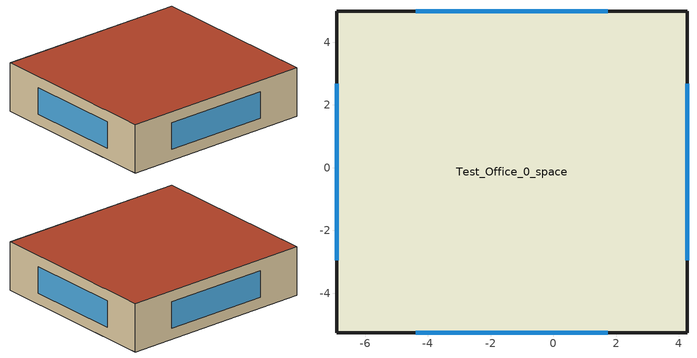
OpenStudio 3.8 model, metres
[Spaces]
Test_Office_0_space
 floor ground: 4.26,-5.26 -6.91,-5.26 -6.91,4.99 4.26,4.99 z0
 wall outside: -6.91,-5.26 4.26,-5.26 4.26,4.99 -6.91,4.99 -6.91,-5.26 z0:2.81
 window: -4.39,-5.26 1.73,-5.26 / 4.26,-2.95 4.26,2.67 / 1.73,4.99 -4.39,4.99 / -6.91,2.67 -6.91,-2.95 z0.64:2.17
 roof outside: -6.91,4.99 -6.91,-5.26 4.26,-5.26 4.26,4.99 z2.81
[Building]
Building 1: North Axis {deg}=0
[Site]
Shanghai: Latitude {deg}=31.4; Longitude {deg}=121.45; Time Zone {hr}=8; Elevation {m}=5.5; Terrain=City
[SizingPeriod:DesignDay] Barometric Pressure {Pa}=101289; Sky Clearness=0; Rain Indicator=No; Snow Indicator=No; Day of Month=21; Daylight Saving Time Indicator=No; Dry-Bulb Temperature Range Modifier Type=DefaultMultipliers
Name | Maximum Dry-Bulb Temperature {C} | Daily Dry-Bulb Temperature Range {deltaC} | Wind Speed {m/s} | Wind Direction {deg} | Month | Day Type | Humidity Condition Type | Wetbulb or DewPoint at Maximum Dry-Bulb {C} | Solar Model Indicator | ASHRAE Clear Sky Optical Depth for Beam Irradiance | ASHRAE Clear Sky Optical Depth for Diffuse Irradiance | Enthalpy at Maximum Dry-Bulb {J/kg}
New York Laguardia Arpt Ann Htg 99.6% Condns DB | -10.8 | 0 | 7.5 | 320 | 1 | WinterDesignDay | Wetbulb | -10.8 | ASHRAEClearSky
New York Laguardia Arpt Ann Clg .4% Condns DB=>MWB | 33.5 | 7.7 | 5.6 | 270 | 7 | SummerDesignDay | Wetbulb | 23.5 | ASHRAETau | 0.532 | 1.821
New York Laguardia Arpt Ann Hum_n 99.6% Condns DP=>MCDB | -9.3 | 0 | 7.5 | 320 | 1 | WinterDesignDay | Dewpoint | -20.1 | ASHRAEClearSky
New York Laguardia Arpt Ann Htg Wind 99.6% Condns WS=>MCDB | 0 | 0 | 14.4 | 320 | 1 | WinterDesignDay | Wetbulb | 0 | ASHRAEClearSky
New York Laguardia Arpt Ann Clg .4% Condns WB=>MDB | 30.7 | 7.7 | 5.6 | 270 | 7 | SummerDesignDay | Wetbulb | 25.1 | ASHRAETau | 0.532 | 1.821
New York Laguardia Arpt Ann Clg .4% Condns DP=>MDB | 27.2 | 7.7 | 5.6 | 270 | 7 | SummerDesignDay | Dewpoint | 23.5 | ASHRAETau | 0.532 | 1.821
New York Laguardia Arpt Ann Clg .4% Condns Enth=>MDB | 30.8 | 7.7 | 5.6 | 270 | 7 | SummerDesignDay | Enthalpy |  | ASHRAETau | 0.532 | 1.821 | 76200
[ClimateZones]
Climate Zone Institution Name 2=CEC; Climate Zone Document Name 2=California Climate Zone Descriptions; Climate Zone Document Year 2=1995
[WindowMaterial:Glazing]
Clear 3mm: Optical Data Type=SpectralAverage; Thickness {m}=0.003; Solar Transmittance at Normal Incidence=0.837; Front Side Solar Reflectance at Normal Incidence=0.075; Back Side Solar Reflectance at Normal Incidence=0; Visible Transmittance at Normal Incidence=0.898; Front Side Visible Reflectance at Normal Incidence=0.081; Back Side Visible Reflectance at Normal Incidence=0; Infrared Transmittance at Normal Incidence=0; Front Side Infrared Hemispherical Emissivity=0.84; Back Side Infrared Hemispherical Emissivity=0.84; Conductivity {W/m-K}=0.9; Dirt Correction Factor for Solar and Visible Transmittance=1
[WindowMaterial:Gas]
Air 13mm: Gas Type=Air; Thickness {m}=0.0127
[Construction]
Exterior Window: Clear 3mm, Air 13mm, Clear 3mm
Interior Floor: F16 Acoustic tile, Material Air Gap 1, M11 100mm lightweight concrete
Exterior Wall: M01 100mm brick, M15 200mm heavyweight concrete, I02 50mm insulation board, Material Air Gap 2, G01a 19mm gypsum board
Exterior Roof: M11 100mm lightweight concrete, Material Air Gap 1, F16 Acoustic tile
[Material] Thermal Absorptance=0.9
Name | Roughness | Thickness {m} | Conductivity {W/m-K} | Density {kg/m3} | Specific Heat {J/kg-K} | Solar Absorptance | Visible Absorptance
F16 Acoustic tile | MediumSmooth | 0.0191 | 0.06 | 368 | 590 | 0.3 | 0.3
M11 100mm lightweight concrete | MediumRough | 0.1016 | 0.53 | 1280 | 840 | 0.5 | 0.5
M01 100mm brick | MediumRough | 0.1016 | 0.89 | 1920 | 790 | 0.7 | 0.7
M15 200mm heavyweight concrete | MediumRough | 0.2032 | 1.95 | 2240 | 900 | 0.7 | 0.7
I02 50mm insulation board | MediumRough | 0.0508 | 0.03 | 43 | 1210 | 0.7 | 0.7
G01a 19mm gypsum board | MediumSmooth | 0.019 | 0.16 | 800 | 1090 | 0.4 | 0.4
[Material:AirGap]
Name | Thermal Resistance {m2-K/W}
Material Air Gap 1 | 0.18
Material Air Gap 2 | 0.15
[DefaultConstructionSet]
Default Construction Set 1: Default Exterior Surface Constructions=Default Surface Constructions 1; Default Interior Surface Constructions=Default Surface Constructions 2; Default Ground Contact Surface Constructions=Default Surface Constructions 3; Default Exterior SubSurface Constructions=Default Sub Surface Constructions 1; Default Interior SubSurface Constructions=Default Sub Surface Constructions 2
[DefaultSurfaceConstructions]
Default Surface Constructions 1: Wall Construction=Exterior Wall; Roof Ceiling Construction=Exterior Roof
Default Surface Constructions 2: 
Default Surface Constructions 3: Floor Construction=Interior Floor
[DefaultSubSurfaceConstructions]
Name | Fixed Window Construction
Default Sub Surface Constructions 1 | Exterior Window
Default Sub Surface Constructions 2
[BuildingStory]
Building Story 1: Nominal Z Coordinate {m}=0
[Space]
Test_Office_0_space: Space Type=Office:OpenOffice:Test_Office_0; Default Construction Set=Default Construction Set 1; Building Story=Building Story 1; Thermal Zone=Test_Office_0
[SpaceType]
Office:OpenOffice:Test_Office_0: Default Schedule Set=Test_Office_0_DefaultScheduleSet; Design Specification Outdoor Air Object=Test_Office_0_DSOA
[DefaultScheduleSet]
Test_Office_0_DefaultScheduleSet: Hours of Operation Schedule=Medium Office Bldg Occ; People Activity Level Schedule=Medium Office Activity; Lighting Schedule=Office Bldg Light; Electric Equipment Schedule=Medium Office Bldg Equip; Infiltration Schedule=Medium Office Infil Quarter On
[SpaceInfiltration:DesignFlowRate]
Space Infiltration Design Flow Rate 1: Space or SpaceType=Office:OpenOffice:Test_Office_0; Schedule=Medium Office Infil Quarter On; Design Flow Rate Calculation Method=Flow/Area; Flow per Space Floor Area {m3/s-m2}=0.000226568
[People:Definition]
Test_Office_0_PeopleDefinition: Number of People Calculation Method=People/Area; People per Space Floor Area {person/m2}=0.0565108; Fraction Radiant=0.3
[People]
Office:OpenOffice:Test_Office_0_PeopleObject: People Definition=Test_Office_0_PeopleDefinition; Space or SpaceType=Office:OpenOffice:Test_Office_0; Number of People Schedule=Medium Office Bldg Occ; Activity Level Schedule=Medium Office Activity; Multiplier=1
[Lights:Definition]
Test_Office_0_LightsDefinition: Design Level Calculation Method=Watts/Area; Watts per Space Floor Area {W/m2}=11.8404
[Lights]
Office:OpenOffice:Test_Office_0_LightsObject: Lights Definition=Test_Office_0_LightsDefinition; Space or SpaceType=Office:OpenOffice:Test_Office_0; Schedule=Office Bldg Light; Fraction Replaceable=1
[ElectricEquipment:Definition]
Test_Office_0_ElectricEquipmentDefinition: Design Level Calculation Method=Watts/Area; Watts per Space Floor Area {W/m2}=7.64241
[ElectricEquipment]
Test_Office_0_ElectricEquipmentObject: Electric Equipment Definition=Test_Office_0_ElectricEquipmentDefinition; Space or SpaceType=Office:OpenOffice:Test_Office_0; Schedule=Medium Office Bldg Equip
[DesignSpecification:OutdoorAir]
Test_Office_0_DSOA: Outdoor Air Method=Sum; Outdoor Air Flow per Person {m3/s-person}=0.0023595; Outdoor Air Flow per Floor Area {m3/s-m2}=0.000304801
[ThermalZone]
Test_Office_0: Thermostat=dualSetPtThermostatTest_Office_0; Use Ideal Air Loads=No
[Sizing:Zone]
Test_Office_0: Zone Cooling Design Supply Air Temperature Input Method=SupplyAirTemperature; Zone Cooling Design Supply Air Temperature {C}=14; Zone Cooling Design Supply Air Temperature Difference {deltaC}=11.11; Zone Heating Design Supply Air Temperature Input Method=SupplyAirTemperature; Zone Heating Design Supply Air Temperature {C}=40; Zone Heating Design Supply Air Temperature Difference {deltaC}=11.11; Zone Cooling Design Supply Air Humidity Ratio {kg-H2O/kg-air}=0.0085; Zone Heating Design Supply Air Humidity Ratio {kg-H2O/kg-air}=0.008; Cooling Design Air Flow Method=DesignDay; Heating Design Air Flow Method=DesignDay; Account for Dedicated Outdoor Air System=No; Dedicated Outdoor Air System Control Strategy=NeutralSupplyAir; Dedicated Outdoor Air Low Setpoint Temperature for Design {C}=autosize; Dedicated Outdoor Air High Setpoint Temperature for Design {C}=autosize; Zone Load Sizing Method=Sensible Load Only No Latent Load; Zone Latent Cooling Design Supply Air Humidity Ratio Input Method=HumidityRatioDifference; Zone Cooling Design Supply Air Humidity Ratio Difference {kgWater/kgDryAir}=0.005; Zone Latent Heating Design Supply Air Humidity Ratio Input Method=HumidityRatioDifference; Zone Humidification Design Supply Air Humidity Ratio Difference {kgWater/kgDryAir}=0.005
[Zone equipment]
Test_Office_0: VRF Zone Terminal
[ThermostatSetpoint:DualSetpoint]
dualSetPtThermostatTest_Office_0: Heating Setpoint Temperature Schedule=Medium Office HtgSetp; Cooling Setpoint Temperature Schedule=Medium Office ClgSetp
[AvailabilityManager:NightCycle]
Availability Manager Night Cycle 1: Applicability Schedule=Always On Discrete; Control Type=CycleOnAny; Thermostat Tolerance {deltaC}=1; Cycling Run Time {s}=3600
[AirConditioner:VariableRefrigerantFlow]
VRF System: Availability Schedule=Always On Discrete hvac_library; Gross Rated Total Cooling Capacity {W}=autosize; Gross Rated Cooling COP {W/W}=3.3; Minimum Outdoor Temperature in Cooling Mode {C}=-5; Maximum Outdoor Temperature in Cooling Mode {C}=43; Cooling Capacity Ratio Modifier Function of Low Temperature Curve=VRF System VRFCoolCapFT; Cooling Capacity Ratio Boundary Curve=VRF System VRFCoolCapFTBoundary; Cooling Capacity Ratio Modifier Function of High Temperature Curve=VRF System VRFCoolCapFTHi; Cooling Energy Input Ratio Modifier Function of Low Temperature Curve=VRF System VRFCoolEIRFT; Cooling Energy Input Ratio Boundary Curve=VRF System VRFCoolEIRFTBoundary; Cooling Energy Input Ratio Modifier Function of High Temperature Curve=VRF System VRFCoolEIRFTHi; Cooling Energy Input Ratio Modifier Function of Low Part-Load Ratio Curve=VRF System CoolingEIRLowPLR; Cooling Energy Input Ratio Modifier Function of High Part-Load Ratio Curve=VRF System CoolingEIRHiPLR; Cooling Combination Ratio Correction Factor Curve=VRF System CoolingCombRatio; Cooling Part-Load Fraction Correlation Curve=VRF System VRFCPLFFPLR; Gross Rated Heating Capacity {W}=autosize; Rated Heating Capacity Sizing Ratio {W/W}=1; Rated Heating COP {W/W}=3.5; Minimum Outdoor Temperature in Heating Mode {C}=-20; Maximum Outdoor Temperature in Heating Mode {C}=30; Heating Capacity Ratio Modifier Function of Low Temperature Curve=VRF System VRFHeatCapFT; Heating Capacity Ratio Boundary Curve=VRF System VRFHeatCapFTBoundary; Heating Capacity Ratio Modifier Function of High Temperature Curve=VRF System VRFHeatCapFTHi; Heating Energy Input Ratio Modifier Function of Low Temperature Curve=VRF System VRFHeatEIRFT; Heating Energy Input Ratio Boundary Curve=VRF System VRFHeatEIRFTBoundary; Heating Energy Input Ratio Modifier Function of High Temperature Curve=VRF System VRFHeatEIRFTHi; Heating Performance Curve Outdoor Temperature Type=WetBulbTemperature; Heating Energy Input Ratio Modifier Function of Low Part-Load Ratio Curve=VRF System HeatingEIRLowPLR; Heating Energy Input Ratio Modifier Function of High Part-Load Ratio Curve=VRF System HeatingEIRHiPLR; Heating Combination Ratio Correction Factor Curve=VRF System HeatingCombRatio; Heating Part-Load Fraction Correlation Curve=VRF System VRFCPLFFPLR; Minimum Heat Pump Part-Load Ratio=0.5; Master Thermostat Priority Control Type=LoadPriority; Heat Pump Waste Heat Recovery=No; Equivalent Piping Length used for Piping Correction Factor in Cooling Mode {m}=30; Vertical Height used for Piping Correction Factor {m}=10; Piping Correction Factor for Length in Cooling Mode Curve=VRF System CoolingLengthCorrectionFactor; Piping Correction Factor for Height in Cooling Mode Coefficient {1/m}=-0.000386; Equivalent Piping Length used for Piping Correction Factor in Heating Mode {m}=30; Piping Correction Factor for Length in Heating Mode Curve=VRF System HeatingLengthCorrectionFactor; Piping Correction Factor for Height in Heating Mode Coefficient {1/m}=0; Crankcase Heater Power per Compressor {W}=15; Number of Compressors=3; Ratio of Compressor Size to Total Compressor Capacity {W/W}=0.33; Maximum Outdoor Dry-bulb Temperature for Crankcase Heater {C}=7; Defrost Strategy=Resistive; Defrost Control=Timed; Defrost Time Period Fraction=0.058333; Resistive Defrost Heater Capacity {W}=1e-07; Maximum Outdoor Dry-bulb Temperature for Defrost Operation {C}=7; Water Condenser Volume Flow Rate {m3/s}=autosize; Evaporative Condenser Effectiveness=0.9; Evaporative Condenser Air Flow Rate {m3/s}=autosize; Evaporative Condenser Pump Rated Power Consumption {W}=autosize; Basin Heater Capacity {W/K}=0; Basin Heater Setpoint Temperature {C}=2; Fuel Type=Electricity; Minimum Outdoor Temperature in Heat Recovery Mode {C}=0; Maximum Outdoor Temperature in Heat Recovery Mode {C}=20; Heat Recovery Cooling Capacity Modifier Curve=VRF System Heat Recovery Cooling Cap Modifier; Initial Heat Recovery Cooling Capacity Fraction {W/W}=0.5; Heat Recovery Cooling Capacity Time Constant {hr}=0.083; Heat Recovery Cooling Energy Modifier Curve=VRF System Heat Recovery Cooling Energy Modifier; Initial Heat Recovery Cooling Energy Fraction {W/W}=1; Heat Recovery Cooling Energy Time Constant {hr}=0; Heat Recovery Heating Capacity Modifier Curve=VRF System Heat Recovery Heating Cap Modifier; Initial Heat Recovery Heating Capacity Fraction {W/W}=0.5; Heat Recovery Heating Capacity Time Constant {hr}=0.083; Heat Recovery Heating Energy Modifier Curve=VRF System Heat Recovery Heating Energy Modifier; Initial Heat Recovery Heating Energy Fraction {W/W}=0.5; Heat Recovery Heating Energy Time Constant {hr}=0
[ZoneHVAC:TerminalUnit:VariableRefrigerantFlow]
VRF Zone Terminal: Terminal Unit Availability schedule=Always On Discrete hvac_library; Supply Air Flow Rate During Cooling Operation {m3/s}=autosize; Supply Air Flow Rate When No Cooling is Needed {m3/s}=autosize; Supply Air Flow Rate During Heating Operation {m3/s}=autosize; Supply Air Flow Rate When No Heating is Needed {m3/s}=autosize; Outdoor Air Flow Rate During Cooling Operation {m3/s}=autosize; Outdoor Air Flow Rate During Heating Operation {m3/s}=autosize; Outdoor Air Flow Rate When No Cooling or Heating is Needed {m3/s}=autosize; Supply Air Fan Operating Mode Schedule=Always On Discrete hvac_library; Supply Air Fan Placement=DrawThrough; Supply Air Fan=VRF Zone Terminal Fan; Cooling Coil=VRF Zone Terminal Cooling Coil; Heating Coil=VRF Zone Terminal Heating Coil; Zone Terminal Unit On Parasitic Electric Energy Use {W}=30; Zone Terminal Unit Off Parasitic Electric Energy Use {W}=20; Rated Total Heating Capacity Sizing Ratio {W/W}=1; Maximum Supply Air Temperature from Supplemental Heater {C}=Autosize; Maximum Outdoor Dry-Bulb Temperature for Supplemental Heater Operation {C}=21
[Fan:OnOff]
VRF Zone Terminal Fan: Availability Schedule=Always On Discrete hvac_library; Fan Total Efficiency=0.6; Pressure Rise {Pa}=300; Maximum Flow Rate {m3/s}=autosize; Motor Efficiency=0.8; Motor In Airstream Fraction=1; Fan Power Ratio Function of Speed Ratio Curve=Fan On Off Power Curve 19; Fan Efficiency Ratio Function of Speed Ratio Curve=Fan On Off Efficiency Curve 6
[Coil:Cooling:DX:VariableRefrigerantFlow]
VRF Zone Terminal Cooling Coil: Availability Schedule=Always On Discrete hvac_library; Rated Total Cooling Capacity {W}=autosize; Rated Sensible Heat Ratio=autosize; Rated Air Flow Rate {m3/s}=autosize; Cooling Capacity Ratio Modifier Function of Temperature Curve=VRFTUCoolCapFT; Cooling Capacity Modifier Curve Function of Flow Fraction=VRFACCoolCapFFF
[Coil:Heating:DX:VariableRefrigerantFlow]
VRF Zone Terminal Heating Coil: Availability Schedule=Always On Discrete hvac_library; Rated Total Heating Capacity {W}=autosize; Rated Air Flow Rate {m3/s}=autosize; Heating Capacity Ratio Modifier Function of Temperature Curve=Coil Heating DX Variable Refrigerant Flow 1 VRFTUHeatCAPFT; Heating Capacity Modifier Function of Flow Fraction Curve=Coil Heating DX Variable Refrigerant Flow 1 VRFACCoolCapFFF
[Schedule:Year]
Medium Office Infil Quarter On: 1, 3, Schedule:Week:Daily {10ec3e5a-5294-46cc-8ada-f12e209007b8}, 12, 31, Schedule:Week:Daily {20898e88-71dc-48a1-8bf4-30a1d78b98f6}
Office Bldg Light: 1, 3, Schedule:Week:Daily {77782ce5-1a70-49a7-b72d-db0988271982}, 12, 31, Schedule:Week:Daily {1558189b-593c-4115-b061-465417357844}
Medium Office Bldg Equip: 1, 3, Schedule:Week:Daily {6e8d415d-8fa0-48d6-ac4d-d47d8b98405b}, 12, 31, Schedule:Week:Daily {2f904850-a863-4ee8-bc0d-29bfee0f8749}
Medium Office Bldg Occ: 1, 3, Schedule:Week:Daily {cc8d6e51-368d-451a-9b6a-4139d773ba0e}, 12, 31, Schedule:Week:Daily {ff233f80-dcaf-4b18-966b-1bf7394c094d}
Medium Office Activity: 12, 31, Schedule:Week:Daily {28c29561-b365-4a14-8672-9021b01eb02f}
Medium Office HtgSetp: 1, 3, Schedule:Week:Daily {ecb93216-4e3a-48b3-b436-2bda810a97af}, 12, 31, Schedule:Week:Daily {7658c4fb-bb29-427e-bf3f-5def4335bcf1}
Medium Office ClgSetp: 1, 3, Schedule:Week:Daily {8e0b014c-04b7-4e6c-a258-14b421fd36f8}, 12, 31, Schedule:Week:Daily {edd3bcc3-8268-4813-9843-1db4b5a04d2a}
[Schedule:Week]
Schedule:Week:Daily {10ec3e5a-5294-46cc-8ada-f12e209007b8}: Medium Office Infil Quarter On Default Schedule, Medium Office Infil Quarter On Default Schedule, Medium Office Infil Quarter On Default Schedule, Medium Office Infil Quarter On Default Schedule, Medium Office Infil Quarter On Default Schedule, Medium Office Infil Quarter On Default Schedule, Medium Office Infil Quarter On Rule 2 Day Schedule, Medium Office Infil Quarter On Default Schedule, Medium Office Infil Quarter On Summer Design Day, Medium Office Infil Quarter On Winter Design Day, Medium Office Infil Quarter On Default Schedule, Medium Office Infil Quarter On Default Schedule
Schedule:Week:Daily {20898e88-71dc-48a1-8bf4-30a1d78b98f6}: Medium Office Infil Quarter On Rule 1 Day Schedule, Medium Office Infil Quarter On Default Schedule, Medium Office Infil Quarter On Default Schedule, Medium Office Infil Quarter On Default Schedule, Medium Office Infil Quarter On Default Schedule, Medium Office Infil Quarter On Default Schedule, Medium Office Infil Quarter On Rule 2 Day Schedule, Medium Office Infil Quarter On Default Schedule, Medium Office Infil Quarter On Summer Design Day, Medium Office Infil Quarter On Winter Design Day, Medium Office Infil Quarter On Default Schedule, Medium Office Infil Quarter On Default Schedule
Schedule:Week:Daily {77782ce5-1a70-49a7-b72d-db0988271982}: Office Bldg Light Default Schedule, Office Bldg Light Default Schedule, Office Bldg Light Default Schedule, Office Bldg Light Default Schedule, Office Bldg Light Default Schedule, Office Bldg Light Default Schedule, Office Bldg Light Rule 2 Day Schedule, Office Bldg Light Default Schedule, Office Bldg Light Summer Design Day, Office Bldg Light Winter Design Day, Office Bldg Light Default Schedule, Office Bldg Light Default Schedule
Schedule:Week:Daily {1558189b-593c-4115-b061-465417357844}: Office Bldg Light Rule 1 Day Schedule, Office Bldg Light Default Schedule, Office Bldg Light Default Schedule, Office Bldg Light Default Schedule, Office Bldg Light Default Schedule, Office Bldg Light Default Schedule, Office Bldg Light Rule 2 Day Schedule, Office Bldg Light Default Schedule, Office Bldg Light Summer Design Day, Office Bldg Light Winter Design Day, Office Bldg Light Default Schedule, Office Bldg Light Default Schedule
Schedule:Week:Daily {6e8d415d-8fa0-48d6-ac4d-d47d8b98405b}: Medium Office Bldg Equip Default Schedule, Medium Office Bldg Equip Default Schedule, Medium Office Bldg Equip Default Schedule, Medium Office Bldg Equip Default Schedule, Medium Office Bldg Equip Default Schedule, Medium Office Bldg Equip Default Schedule, Medium Office Bldg Equip Rule 2 Day Schedule, Medium Office Bldg Equip Default Schedule, Medium Office Bldg Equip Summer Design Day, Medium Office Bldg Equip Winter Design Day, Medium Office Bldg Equip Default Schedule, Medium Office Bldg Equip Default Schedule
Schedule:Week:Daily {2f904850-a863-4ee8-bc0d-29bfee0f8749}: Medium Office Bldg Equip Rule 1 Day Schedule, Medium Office Bldg Equip Default Schedule, Medium Office Bldg Equip Default Schedule, Medium Office Bldg Equip Default Schedule, Medium Office Bldg Equip Default Schedule, Medium Office Bldg Equip Default Schedule, Medium Office Bldg Equip Rule 2 Day Schedule, Medium Office Bldg Equip Default Schedule, Medium Office Bldg Equip Summer Design Day, Medium Office Bldg Equip Winter Design Day, Medium Office Bldg Equip Default Schedule, Medium Office Bldg Equip Default Schedule
Schedule:Week:Daily {cc8d6e51-368d-451a-9b6a-4139d773ba0e}: Medium Office Bldg Occ Default Schedule, Medium Office Bldg Occ Default Schedule, Medium Office Bldg Occ Default Schedule, Medium Office Bldg Occ Default Schedule, Medium Office Bldg Occ Default Schedule, Medium Office Bldg Occ Default Schedule, Medium Office Bldg Occ Rule 2 Day Schedule, Medium Office Bldg Occ Default Schedule, Medium Office Bldg Occ Summer Design Day, Medium Office Bldg Occ Winter Design Day, Medium Office Bldg Occ Default Schedule, Medium Office Bldg Occ Default Schedule
Schedule:Week:Daily {ff233f80-dcaf-4b18-966b-1bf7394c094d}: Medium Office Bldg Occ Rule 1 Day Schedule, Medium Office Bldg Occ Default Schedule, Medium Office Bldg Occ Default Schedule, Medium Office Bldg Occ Default Schedule, Medium Office Bldg Occ Default Schedule, Medium Office Bldg Occ Default Schedule, Medium Office Bldg Occ Rule 2 Day Schedule, Medium Office Bldg Occ Default Schedule, Medium Office Bldg Occ Summer Design Day, Medium Office Bldg Occ Winter Design Day, Medium Office Bldg Occ Default Schedule, Medium Office Bldg Occ Default Schedule
Schedule:Week:Daily {28c29561-b365-4a14-8672-9021b01eb02f}: Medium Office Activity Default Schedule, Medium Office Activity Default Schedule, Medium Office Activity Default Schedule, Medium Office Activity Default Schedule, Medium Office Activity Default Schedule, Medium Office Activity Default Schedule, Medium Office Activity Default Schedule, Medium Office Activity Default Schedule, Medium Office Activity Summer Design Day, Medium Office Activity Winter Design Day, Medium Office Activity Default Schedule, Medium Office Activity Default Schedule
Schedule:Week:Daily {ecb93216-4e3a-48b3-b436-2bda810a97af}: Medium Office HtgSetp Default Schedule, Medium Office HtgSetp Default Schedule, Medium Office HtgSetp Default Schedule, Medium Office HtgSetp Default Schedule, Medium Office HtgSetp Default Schedule, Medium Office HtgSetp Default Schedule, Medium Office HtgSetp Rule 2 Day Schedule, Medium Office HtgSetp Default Schedule, Medium Office HtgSetp Summer Design Day, Medium Office HtgSetp Winter Design Day, Medium Office HtgSetp Default Schedule, Medium Office HtgSetp Default Schedule
Schedule:Week:Daily {7658c4fb-bb29-427e-bf3f-5def4335bcf1}: Medium Office HtgSetp Rule 1 Day Schedule, Medium Office HtgSetp Default Schedule, Medium Office HtgSetp Default Schedule, Medium Office HtgSetp Default Schedule, Medium Office HtgSetp Default Schedule, Medium Office HtgSetp Default Schedule, Medium Office HtgSetp Rule 2 Day Schedule, Medium Office HtgSetp Default Schedule, Medium Office HtgSetp Summer Design Day, Medium Office HtgSetp Winter Design Day, Medium Office HtgSetp Default Schedule, Medium Office HtgSetp Default Schedule
Schedule:Week:Daily {8e0b014c-04b7-4e6c-a258-14b421fd36f8}: Medium Office ClgSetp Default Schedule, Medium Office ClgSetp Default Schedule, Medium Office ClgSetp Default Schedule, Medium Office ClgSetp Default Schedule, Medium Office ClgSetp Default Schedule, Medium Office ClgSetp Default Schedule, Medium Office ClgSetp Rule 2 Day Schedule, Medium Office ClgSetp Default Schedule, Medium Office ClgSetp Summer Design Day, Medium Office ClgSetp Winter Design Day, Medium Office ClgSetp Default Schedule, Medium Office ClgSetp Default Schedule
Schedule:Week:Daily {edd3bcc3-8268-4813-9843-1db4b5a04d2a}: Medium Office ClgSetp Rule 1 Day Schedule, Medium Office ClgSetp Default Schedule, Medium Office ClgSetp Default Schedule, Medium Office ClgSetp Default Schedule, Medium Office ClgSetp Default Schedule, Medium Office ClgSetp Default Schedule, Medium Office ClgSetp Rule 2 Day Schedule, Medium Office ClgSetp Default Schedule, Medium Office ClgSetp Summer Design Day, Medium Office ClgSetp Winter Design Day, Medium Office ClgSetp Default Schedule, Medium Office ClgSetp Default Schedule
[Schedule:Day]
Medium Office Infil Quarter On Default Schedule; Medium Office Infil Quarter On Summer Design Day: No, 6, 0, 1, 22, 0, 0.25, 24, 0, 1
Medium Office Infil Quarter On Rule 2 Day Schedule; Medium Office Infil Quarter On Winter Design Day: No, 6, 0, 1, 18, 0, 0.25, 24, 0, 1
Medium Office Infil Quarter On Rule 1 Day Schedule; Office Bldg Light Summer Design Day; Medium Office Bldg Equip Summer Design Day: No, 24, 0, 1
Office Bldg Light Default Schedule: No, 5, 0, 0.05, 7, 0, 0.1, 8, 0, 0.3, 17, 0, 0.9, 18, 0, 0.7, 20, 0, 0.5, 22, 0, 0.3, 23, 0, 0.1, 24, 0, 0.05
Office Bldg Light Rule 2 Day Schedule: No, 6, 0, 0.05, 8, 0, 0.1, 14, 0, 0.5, 17, 0, 0.15, 24, 0, 0.05
Office Bldg Light Winter Design Day; Medium Office Bldg Equip Winter Design Day; Medium Office Bldg Occ Winter Design Day; Medium Office Bldg Occ Rule 1 Day Schedule: No, 24, 0, 0
Office Bldg Light Rule 1 Day Schedule: No, 24, 0, 0.05
Medium Office Bldg Equip Default Schedule: No, 8, 0, 0.4, 12, 0, 0.9, 13, 0, 0.8, 17, 0, 0.9, 18, 0, 0.8, 20, 0, 0.6, 22, 0, 0.5, 24, 0, 0.4
Medium Office Bldg Equip Rule 2 Day Schedule: No, 6, 0, 0.3, 8, 0, 0.4, 14, 0, 0.5, 17, 0, 0.35, 24, 0, 0.3
Medium Office Bldg Equip Rule 1 Day Schedule: No, 24, 0, 0.3
Medium Office Bldg Occ Default Schedule: No, 6, 0, 0, 7, 0, 0.1, 8, 0, 0.2, 12, 0, 0.95, 13, 0, 0.5, 17, 0, 0.95, 18, 0, 0.7, 20, 0, 0.4, 22, 0, 0.1, 24, 0, 0.05
Medium Office Bldg Occ Rule 2 Day Schedule: No, 6, 0, 0, 8, 0, 0.1, 14, 0, 0.5, 17, 0, 0.1, 24, 0, 0
Medium Office Bldg Occ Summer Design Day: No, 6, 0, 0, 22, 0, 1, 24, 0, 0.05
Medium Office Activity Default Schedule; Medium Office Activity Summer Design Day; Medium Office Activity Winter Design Day: No, 24, 0, 120
Medium Office HtgSetp Default Schedule: No, 6, 0, 15.6, 22, 0, 21, 24, 0, 15.6
Medium Office HtgSetp Rule 2 Day Schedule: No, 6, 0, 15.6, 18, 0, 21, 24, 0, 15.6
Medium Office HtgSetp Summer Design Day; Medium Office HtgSetp Rule 1 Day Schedule: No, 24, 0, 15.6
Medium Office HtgSetp Winter Design Day: No, 24, 0, 21
Medium Office ClgSetp Default Schedule; Medium Office ClgSetp Summer Design Day: No, 6, 0, 26.7, 22, 0, 24, 24, 0, 26.7
Medium Office ClgSetp Rule 2 Day Schedule: No, 6, 0, 26.7, 18, 0, 24, 24, 0, 26.7
Medium Office ClgSetp Winter Design Day; Medium Office ClgSetp Rule 1 Day Schedule: No, 24, 0, 26.7
[Schedule:Constant] Value=1
Always On Discrete; Always On Discrete hvac_library
[Curve:Biquadratic] Output Unit Type=Dimensionless
Name | Coefficient1 Constant | Coefficient2 x | Coefficient3 x**2 | Coefficient4 y | Coefficient5 y**2 | Coefficient6 x*y | Minimum Value of x | Maximum Value of x | Minimum Value of y | Maximum Value of y | Input Unit Type for X | Input Unit Type for Y | Minimum Curve Output | Maximum Curve Output
VRF System VRFCoolCapFT | 0.576883 | 0.017448 | 0.000583269 | -1.76324e-06 | -7.474e-09 | -1.30413e-07 | 15 | 24 | -5 | 23 | Temperature | Temperature
VRF System VRFCoolCapFTHi | 0.686736 | 0.0207631 | 0.0005447 | -0.0016218 | -4.259e-07 | -0.0003392 | 15 | 24 | 16 | 43 | Temperature | Temperature
VRF System VRFCoolEIRFT | 0.989011 | -0.0234797 | 0.000199711 | 0.00596834 | -1.0289e-07 | -0.00015686 | 15 | 24 | -5 | 23 | Temperature | Temperature
VRF System VRFCoolEIRFTHi | -1.43951 | 0.161985 | -0.00349118 | 0.0269443 | 0.000134616 | -0.000671494 | 15 | 23.9 | 16.8 | 43.3 | Temperature | Temperature
VRF System VRFHeatCapFT | 1.01209 | -0.00124676 | -0.000127185 | 0.0267564 | -4.986e-07 | -0.000263524 | 21.1 | 27.2 | -20 | 3.33 | Temperature | Temperature
VRF System VRFHeatCapFTHi | 2.58599 | -0.0953227 | 0.000955329 | 0 | 0 | 0 | 21.1 | 27.2 | -9.44 | 15 | Temperature | Temperature
VRF System VRFHeatEIRFT | 0.722429 | 0.00345666 | 0.000650703 | -0.00264354 | 0.00124648 | -0.000100916 | 21.1 | 27.2 | -20 | 3.33 | Temperature | Temperature
VRF System VRFHeatEIRFTHi | 1.38857 | -0.0229771 | 0.000537274 | -0.0273937 | 0.000403043 | -5.9786e-05 | 21.1 | 27.2 | 0 | 1 | Temperature | Temperature
VRF System CoolingLengthCorrectionFactor | 2.03882 | -0.00242606 | 3.5512e-06 | -1.68581 | 0.668703 | -4.5706e-05 | 7.62 | 182.88 | 0.8 | 1.5 | Temperature | Temperature
VRF System HeatingLengthCorrectionFactor | 1 | 0 | 0 | 0 | 0 | 0 | 0 | 1 | 0 | 1 | Dimensionless | Dimensionless
VRF System Heat Recovery Cooling Cap Modifier; VRF System Heat Recovery Heating Cap Modifier | 0.9 | 0 | 0 | 0 | 0 | 0 | 0 | 1 | 0 | 1 | Dimensionless | Dimensionless
VRF System Heat Recovery Cooling Energy Modifier; VRF System Heat Recovery Heating Energy Modifier | 1.1 | 0 | 0 | 0 | 0 | 0 | 0 | 1 | 0 | 1 | Dimensionless | Dimensionless
VRFTUCoolCapFT | 0.0585884 | 0.0587397 | -0.000210275 | 0.010937 | -0.000121955 | -0.000524662 | 15 | 23.89 | 20 | 43.33 | Temperature | Temperature | 0.8083 | 1.2583
Coil Heating DX Variable Refrigerant Flow 1 VRFTUHeatCAPFT | 0.375444 | 0.0668191 | -0.00194171 | 0.0442618 | -0.000400958 | -0.00148198 | 21.11 | 27.22 | -15 | 18.33 | Temperature | Temperature | 0.6074 | 1
[Curve:Cubic]
Name | Coefficient1 Constant | Coefficient2 x | Coefficient3 x**2 | Coefficient4 x**3 | Minimum Value of x | Maximum Value of x | Input Unit Type for X | Output Unit Type
VRF System VRFCoolCapFTBoundary | 25.73 | -0.0315004 | -0.014166 | 0 | 11 | 30 | Temperature | Temperature
VRF System VRFCoolEIRFTBoundary | 25.7347 | -0.0315004 | -0.014166 | 0 | 15 | 24 | Temperature | Temperature
VRF System CoolingEIRLowPLR | 0.454123 | -0.172969 | 1.08287 | -0.361848 | 0.5 | 1 | Temperature | Temperature
VRF System CoolingEIRHiPLR; VRF System HeatingEIRHiPLR | 1 | 0 | 0 | 0 | 1 | 1.5 | Dimensionless | Dimensionless
VRF System CoolingCombRatio | 0.576593 | 0.634941 | -0.307609 | 0.0960753 | 1 | 1.5 | Dimensionless | Dimensionless
VRF System VRFCPLFFPLR | 0.85 | 0.15 | 0 | 0 | 1 | 1 | Dimensionless | Dimensionless
VRF System VRFHeatCapFTBoundary; VRF System VRFHeatEIRFTBoundary | 58.577 | -3.0255 | 0.0193 | 0 | 15 | 23.9 | Temperature | Temperature
VRF System HeatingEIRLowPLR | 0.392474 | 0.0760164 | 0.698324 | -0.168841 | 0.5 | 1 | Dimensionless | Dimensionless
VRF System HeatingCombRatio | 0.76672 | 0.26173 | -0.015911 | -0.0125388 | 1 | 1.5 | Dimensionless | Dimensionless
Fan On Off Efficiency Curve 6 | 1 | 0 | 0 | 0 | 0 | 1
[Curve:Exponent]
Fan On Off Power Curve 19: Coefficient1 Constant=1; Coefficient2 Constant=0; Coefficient3 Constant=0; Minimum Value of x=0; Maximum Value of x=1
[Curve:Quadratic] Coefficient1 Constant=0.8; Coefficient2 x=0.2; Coefficient3 x**2=0; Minimum Value of x=0.5; Maximum Value of x=1.5
VRFACCoolCapFFF; Coil Heating DX Variable Refrigerant Flow 1 VRFACCoolCapFFF
